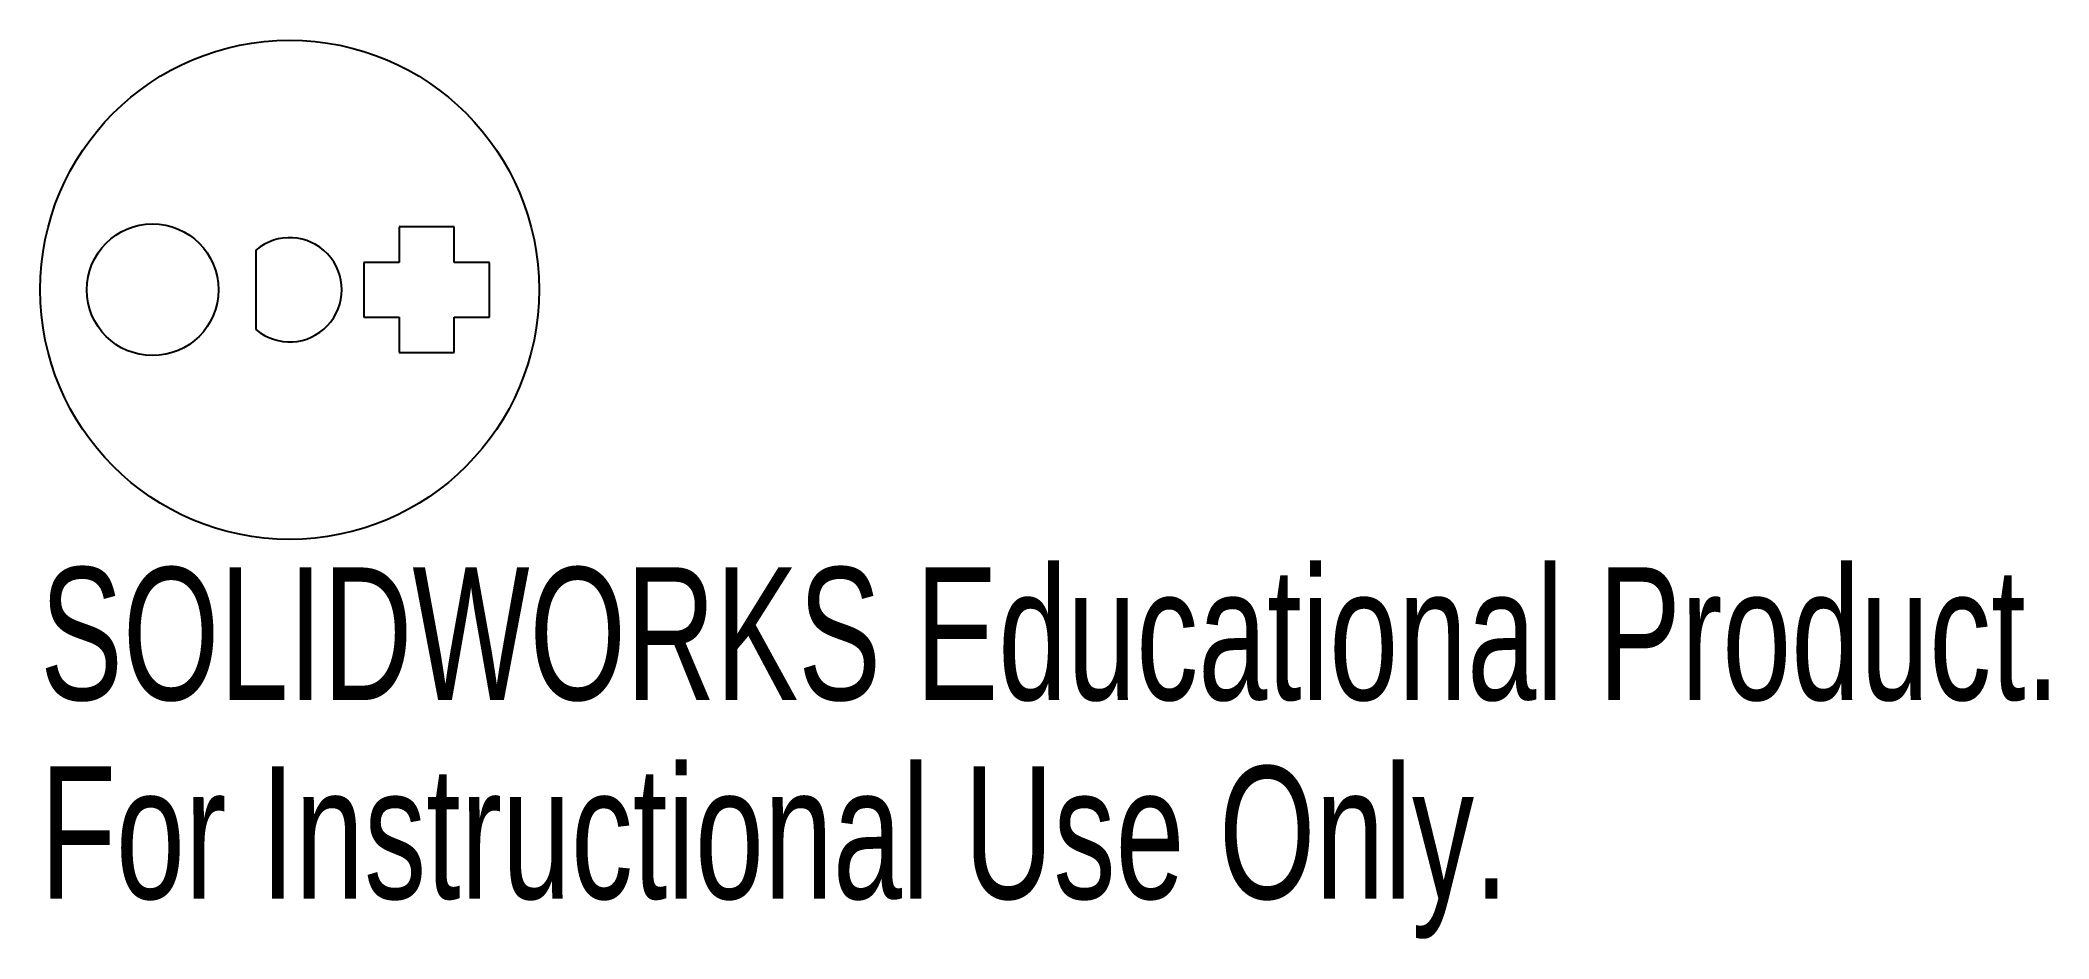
# Model space of a CAD drawing. Header units: millimetres. Extents: x -9.1 to 64.2, y -23.7 to 9.1.
import ezdxf

# ---------------------------------------------------------------- set-up
doc = ezdxf.new("R2010")
doc.units = ezdxf.units.MM
doc.styles.add('SLDTEXTSTYLE0', font='TXT', dxfattribs={"width": 0.7})

msp = doc.modelspace()

# ---------------------------------------------------------------- linework, layer by layer
at = {"color": 7, "linetype": 'Continuous', "lineweight": 25}
for p, q in [((6, 2.291), (4, 2.291)), ((4, 2.291), (4, 1)), ((6, 1), (6, 2.291)), ((-1.228, 1.45), (-1.228, -1.45)), ((4, 1), (2.709, 1)), ((2.709, 1), (2.709, -1)), ((7.291, 1), (6, 1)), ((7.291, -1), (7.291, 1)), ((2.709, -1), (4, -1)), ((4, -1), (4, -2.291)), ((6, -2.291), (6, -1)), ((6, -1), (7.291, -1)), ((4, -2.291), (6, -2.291))]:
    msp.add_line(p, q, dxfattribs=at)
for centre, radius in [((0, 0), 9.1), ((-5, 0), 2.4)]:
    msp.add_circle(centre, radius, dxfattribs=at)
msp.add_arc((0, 0), 1.9, 229.74339, 130.25661, dxfattribs=at)

# ---------------------------------------------------------------- texts
at = {"color": 7, "linetype": 'Continuous', "char_height": 4.83362, "attachment_point": 1, "style": 'SLDTEXTSTYLE0'}
for s, insert in [('SOLIDWORKS Educational Product.', (-9.1, -10.12)), ('For Instructional Use Only.', (-9.1, -17.37))]:
    msp.add_mtext(s, dxfattribs=dict(at, insert=insert))

doc.saveas('drawing.dxf')
